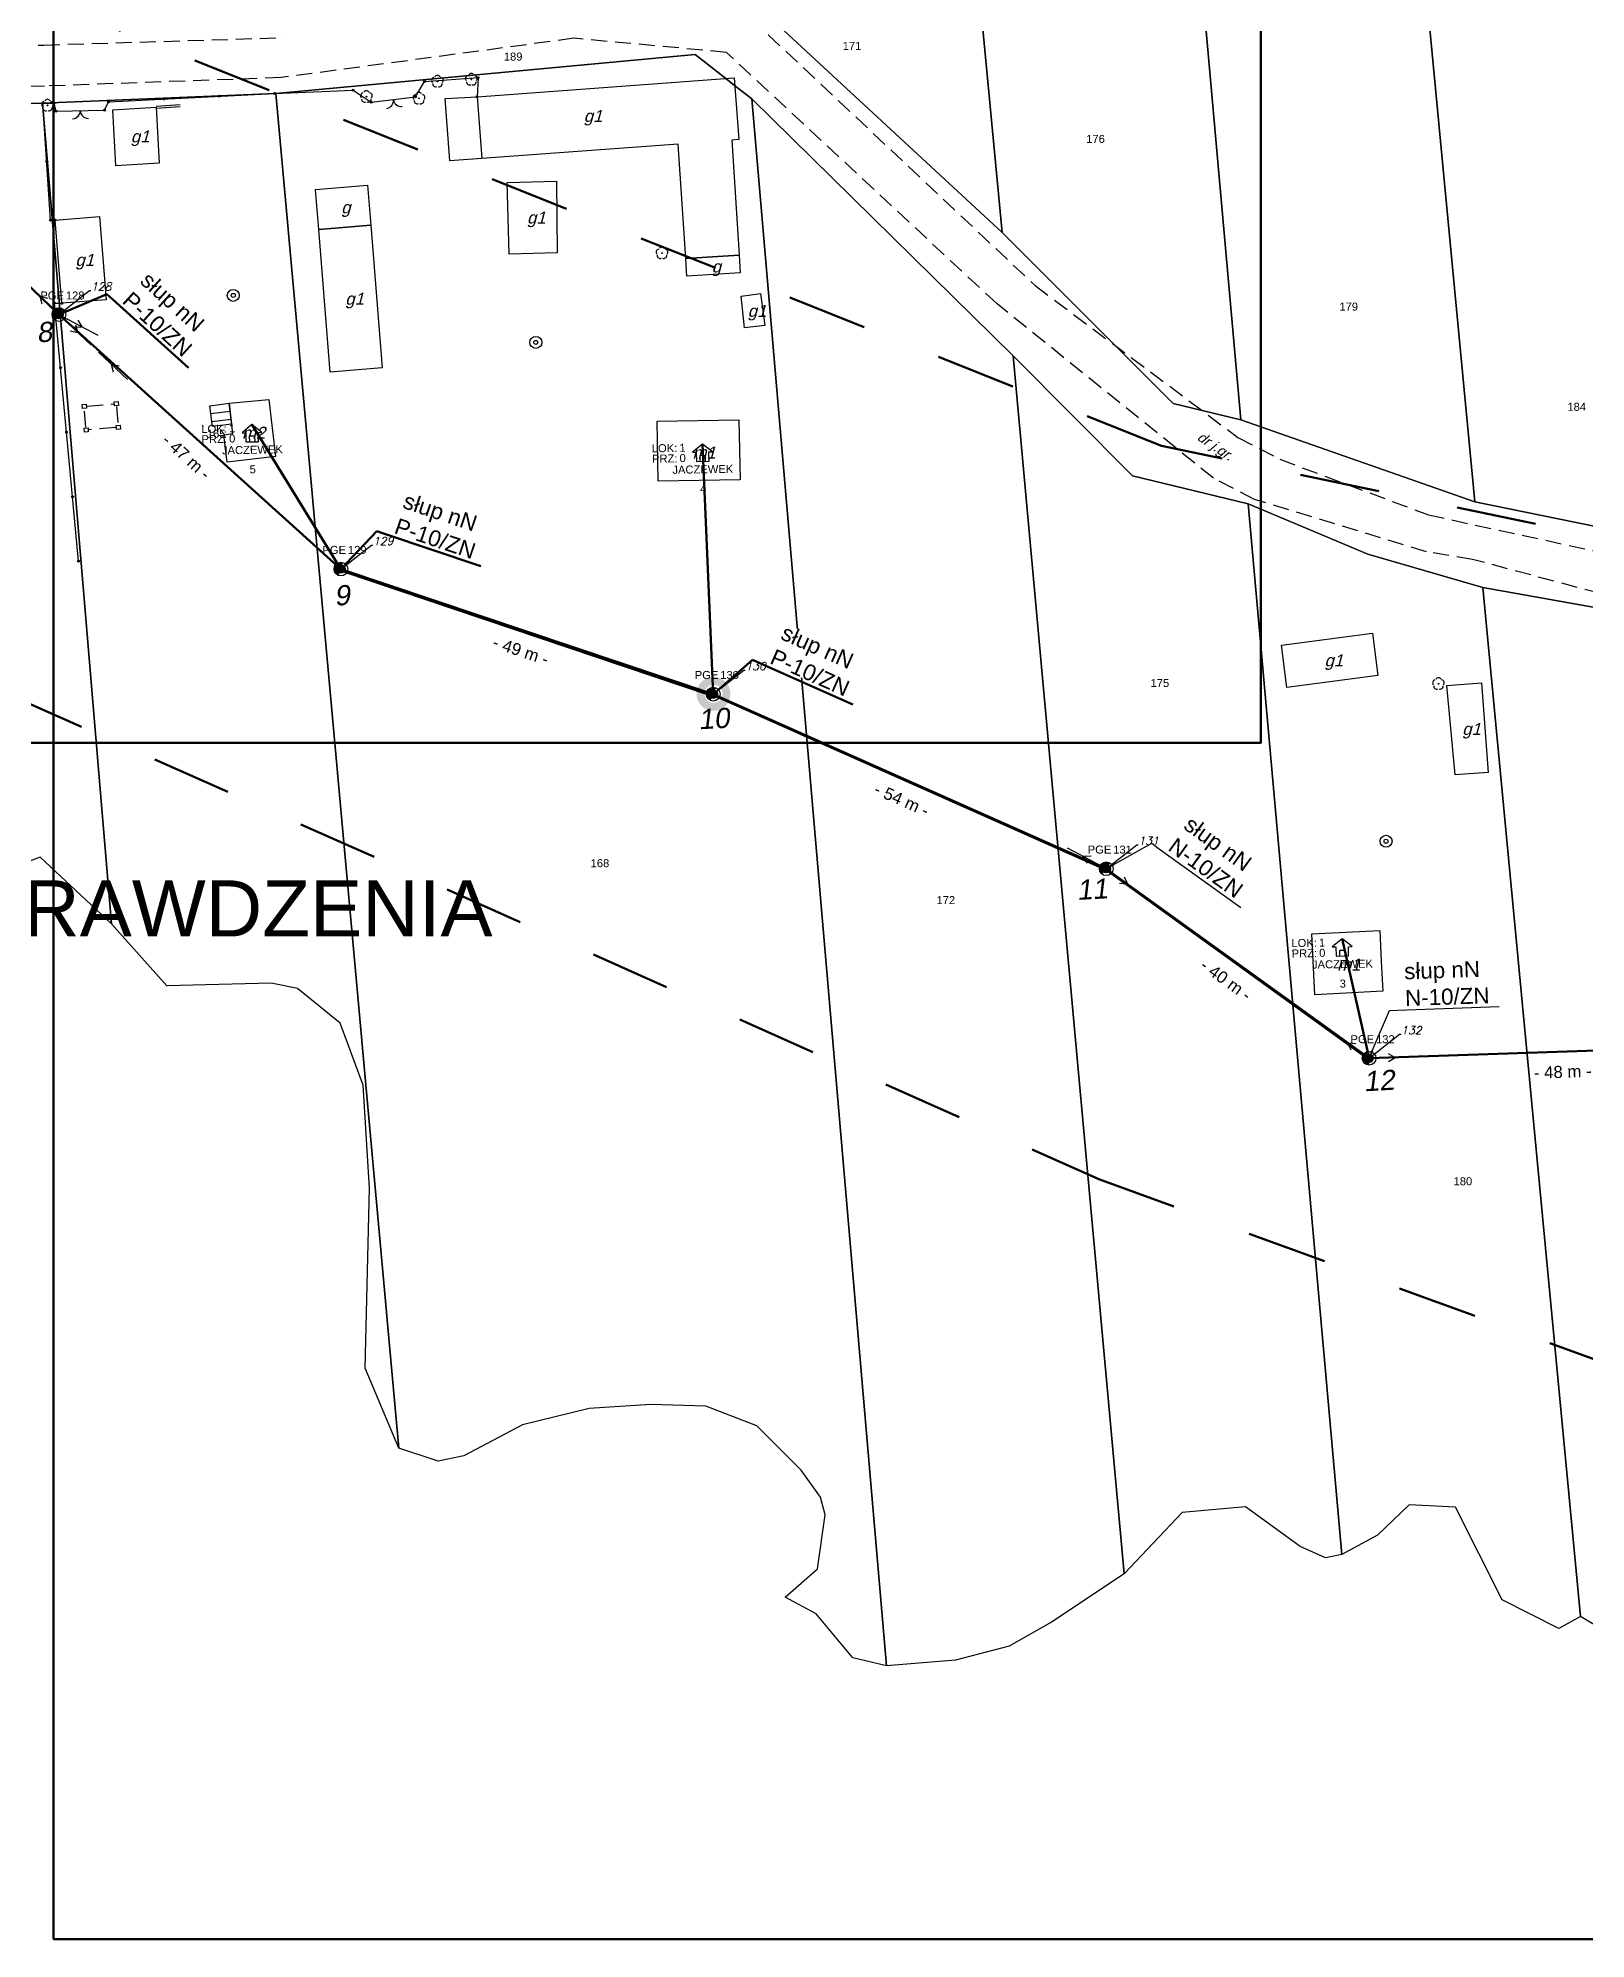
# Model space of a CAD drawing. Header units: metres. Extents: x 7542702 to 7555152, y 5804026 to 5815503.
# Drawn here: x 7550093.2 to 7550286.6, y 5805436.2 to 5805673.7 of the extents above; entities that cross this region are included whole.
import ezdxf
from ezdxf import colors
from ezdxf.entities.mleader import LeaderData, LeaderLine
from ezdxf.enums import TextEntityAlignment as Align
from ezdxf.math import Vec2, Vec3

# ---------------------------------------------------------------- set-up
doc = ezdxf.new("R2010")
doc.units = ezdxf.units.M
for name, pattern in [('4001', [0]), ('4002', [2, 1, -1]), ('4003', [3, 2, -1])]:
    doc.linetypes.add(name, pattern=pattern)
doc.layers.add('!tele', color=30, linetype='Continuous', lineweight=50, plot=False)
doc.layers.add('!UWAGI_JK', color=21, linetype='Continuous', lineweight=50, plot=False)
for name, color, linetype, lineweight in [('!trafo', 6, '4002', 50), ('_KABEL_ABONENCKI_NAPOWIETRZNY', 104, 'Continuous', 50), ('_MUFA', 202, 'Continuous', 30), ('_numery slupow etap 4 cz. 2', 7, 'Continuous', 40), ('_PA_OPCJONALNE', 1, 'Continuous', 30), ('_SIEC_NAPOWIETRZNA', 5, 'Continuous', 50), ('_SLUP_DZIERZAWIONY_ENERGETYCZNY', 1, 'Continuous', 30)]:
    doc.layers.add(name, color=color, linetype=linetype, lineweight=lineweight)
for name, color, linetype in [('_MM mufy', 3, 'Continuous'), ('_MM opisy', 7, 'Continuous'), ('_MM slupy', 5, 'Continuous'), ('Budynki', 7, 'Continuous'), ('Drogi', 135, 'Continuous'), ('Dzialki', 165, 'Continuous'), ('Elementy_budynkow', 7, 'Continuous'), ('Linie_napowietrzne', 184, 'Continuous'), ('makro-numeracja-punktow', 7, 'Continuous'), ('Ogrodzenia', 184, 'Continuous'), ('Roslinnosc', 104, 'Continuous'), ('SYSTEM', 250, 'Continuous'), ('Teksty', 1, 'Continuous'), ('Wody', 184, 'Continuous')]:
    doc.layers.add(name, color=color, linetype=linetype)
doc.layers.add('DIM', color=7, linetype='Continuous', plot=False)
doc.layers.get('_MUFA').off()
doc.styles.add('DYN_DIM', font='arial.ttf')
doc.styles.add('GeodText', font='romans.shx', dxfattribs={"oblique": 14.323945})
doc.styles.get("Standard").update_dxf_attribs({"font": 'arial.ttf'})
doc.dimstyles.new('opis linie', dxfattribs={"dimtxt": 1.5, "dimasz": 0.18, "dimexe": 0.18, "dimexo": 0.0625, "dimgap": 2.5, "dimtad": 4, "dimdec": 0, "dimzin": 0, "dimdsep": 46, "dimtxsty": 'Standard', "dimcen": 0.09, "dimse1": 1, "dimse2": 1, "dimsd1": 1, "dimsd2": 1, "dimclrt": 256, "dimadec": 0, "dimazin": 0, "dimtfac": 1, "dimtdec": 0, "dimtofl": 0, "dimtmove": 0, "dimatfit": 3, "dimfxl": 1, "dimtfill": 1, "dimtolj": 1, "dimtzin": 0, "dimarcsym": 0})
doc.dimstyles.get("Standard").update_dxf_attribs({"dimtxt": 0.18, "dimasz": 0.18, "dimexe": 0.18, "dimexo": 0.0625, "dimgap": 0.09, "dimtad": 0, "dimtih": 1, "dimtoh": 1, "dimdec": 4, "dimzin": 0, "dimdsep": 46, "dimtxsty": 'Standard', "dimcen": 0.09, "dimadec": 0, "dimazin": 0, "dimtfac": 1, "dimtdec": 4, "dimtofl": 0, "dimtmove": 0, "dimatfit": 3, "dimfxl": 1, "dimtolj": 1, "dimtzin": 0, "dimarcsym": 0})

# ---------------------------------------------------------------- blocks, each defined once
blk = doc.blocks.new('1422')
at = {"layer": 'Roslinnosc', "color": 104, "linetype": 'Continuous'}
blk.add_circle((0, 0), 0.1, dxfattribs=at)
for centre, start, end in [((-0.71, 0.23), 102.5, 221.75), ((0, 0.75), 30.19, 149.77), ((0.71, 0.23), 318.3, 77.49), ((-0.44, -0.61), 174.33, 293.45), ((0.44, -0.61), 246.24, 5.74)]:
    blk.add_arc(centre, 0.75, start, end, dxfattribs=at)
blk = doc.blocks.new('1651')
at = {"layer": 'Wody', "color": 184, "linetype": 'Continuous'}
for radius in [1.5, 0.5]:
    blk.add_circle((0, 0), radius, dxfattribs=at)
blk = doc.blocks.new('2283')
at = {"layer": 'Ogrodzenia', "color": 184, "linetype": 'Continuous'}
blk.add_line((0, 0), (0, 1), dxfattribs=at)
blk = doc.blocks.new('1283')
at = {"layer": 'Ogrodzenia', "color": 184, "linetype": 'Continuous'}
for centre, start, end in [((0, 2), 270, 0), ((0, -2), 0, 90)]:
    blk.add_arc(centre, 2, start, end, dxfattribs=at)
blk = doc.blocks.new('1281')
at = {"layer": 'Ogrodzenia', "color": 184, "linetype": 'Continuous'}
for radius in [0.24, 0.16, 0.08]:
    blk.add_circle((0, 0), radius, dxfattribs=at)
blk = doc.blocks.new('1361')
at = {"layer": 'Linie_napowietrzne', "color": 184, "linetype": 'Continuous'}
blk.add_circle((0, 0), 0.5, dxfattribs=at)
blk = doc.blocks.new('1343')
at = {"layer": 'Budynki', "color": 7, "linetype": 'Continuous'}
for p, q in [((-0.5, 0.5), (0.5, 0.5)), ((-0.5, -0.5), (-0.5, 0.5)), ((0.5, 0.5), (0.5, -0.5)), ((0.5, -0.5), (-0.5, -0.5))]:
    blk.add_line(p, q, dxfattribs=at)
blk = doc.blocks.new('ADRES')
for points in [[(0.79, -2.15), (0.79, -2.15), (0.79, -0.99), (1.24, -0.99), (0, 0), (-1.24, -0.99), (-0.79, -0.99), (-0.79, -2.15), (0.79, -2.15), (0.79, -2.15)], [(-0.31, -2.15), (-0.31, -1.4), (0.31, -1.4), (0.31, -2.15)]]:
    blk.add_lwpolyline(points)
at = {"color": 212, "insert": (-3.15, -0.43), "char_height": 1, "width": 1e-16, "attachment_point": 6}
blk.add_mtext('LOK:  ', dxfattribs=at)
at = {"color": 4, "insert": (-3.15, -1.72), "char_height": 1, "width": 1e-16, "attachment_point": 6}
blk.add_mtext('PRZ: ', dxfattribs=at)
at = {"color": 7}
for tag, flags, p in [('ID_OBSZARU', 13, (29.07, 23.06)), ('WOJEWODZTWO', 13, (23.29, 19.95)), ('POWIAT', 13, (29.07, 18.51)), ('GMINA', 13, (29.07, 16.8)), ('TERC', 13, (29.07, 15.22)), ('SIMC', 13, (29.07, 13.42)), ('ULIC', 13, (29.07, 11.76)), ('SZEROKOSC_GEOGRAFICZNA', 13, (18.71, 10.18)), ('DLUGOSC_GEOGRAFICZNA', 13, (29.07, 8.25)), ('KATEGORIA_STAWKI_JEDNOSTKOWEJ_100', 13, (29.07, 4.77)), ('KWOTA_STAWKI_JEDNOSTKOWEJ_100', 13, (29.07, 2.89)), ('DOFINANSOWANIE_95', 13, (29.07, 0.87)), ('MIEJSCOWOSC', 12, (0, -3.65)), ('ULICA', 12, (0, -4.88)), ('NR_PORZADKOWY', 12, (0, -6.09))]:
    blk.add_attdef(tag, text='', height=1, dxfattribs=dict(at, flags=flags)).set_placement(p, align=Align.CENTER)
at = {"color": 1}
for tag, flags, p in [('ID_PA', 5, (29.07, 21.57)), ('RODZAJ_OBIEKTU', 5, (29.07, 6.63)), ('ZAPAS', 13, (29.07, -2.62))]:
    blk.add_attdef(tag, text='', height=1, dxfattribs=dict(at, flags=flags)).set_placement(p, align=Align.CENTER)
at = {"color": 212, "flags": 12}
blk.add_attdef('LICZBA_LOKALI', text='', height=1, dxfattribs=at).set_placement((-2.88, -0.43), align=Align.MIDDLE_LEFT)
at = {"color": 150, "flags": 12}
for tag, p in [('MUFA', (1.78, -0.93)), ('NUMER_WLOKNA', (1.86, -2.2))]:
    blk.add_attdef(tag, p, '', height=1, dxfattribs=at)
at = {"color": 7, "style": 'DYN_DIM', "flags": 13}
blk.add_attdef('ODC_FUNKCJONALNY', text='', height=1, dxfattribs=at).set_placement((29.07, -1.01), align=Align.CENTER)
at = {"color": 4, "flags": 12}
blk.add_attdef('LICZBA_SED_W_DANYM_PA', text='', height=1, dxfattribs=at).set_placement((-2.88, -1.72), align=Align.MIDDLE_LEFT)
blk = doc.blocks.new('1047')
at = {"layer": 'SYSTEM', "color": 250, "linetype": 'Continuous'}
blk.add_line((0, 1), (0, 11), dxfattribs=at)
blk = doc.blocks.new('1046')
at = {"layer": 'SYSTEM', "color": 250, "linetype": 'Continuous'}
for p, q in [((0, 1), (0, 11)), ((-1, 4.8), (0, 6.5)), ((1, 4.8), (0, 6.5))]:
    blk.add_line(p, q, dxfattribs=at)
blk = doc.blocks.new('SLUP_DZIERZAWIONY')
h = blk.add_hatch(color=256)
h.dxf.hatch_style = 1
h.paths.add_polyline_path([(0.53, 0, 1), (-0.53, 0, 1)])
at = {"lineweight": 30}
blk.add_circle((0, 0), 0.527, dxfattribs=at)
at = {"color": 7, "flags": 12}
blk.add_attdef('WLASCICIEL', text='', height=1, dxfattribs=at).set_placement((0.63, 1.89), align=Align.RIGHT)
at = {"color": 7, "style": 'DYN_DIM', "flags": 13}
blk.add_attdef('ODC_FUNKCJONALNY', text='', height=1, dxfattribs=at).set_placement((0.36, 3.33), align=Align.CENTER)
at = {"color": 7, "flags": 12}
blk.add_attdef('SLUP_NUMER', (0.87, 1.89), '', height=1, dxfattribs=at)
blk.add_attdef('TYP', text='', height=1, dxfattribs=at).set_placement((0, -2.82), align=Align.CENTER)
blk = doc.blocks.new('MUFA_II')
at = {"layer": '_MM mufy'}
h = blk.add_hatch(color=256, dxfattribs=at)
h.dxf.hatch_style = 1
h.paths.add_polyline_path([(2.15, 0.12, 1), (-2.1, -0.05, 1)])
h.paths.add_polyline_path([(-1.1, -0.01, -1), (1.15, 0.08, -1)], flags=16)
h.paths.add_polyline_path([(-0.83, 0, -1), (0.88, 0.07, -1)], flags=0)
blk = doc.blocks.new('ZN')
at = {"layer": '_MM slupy', "transparency": 33554687}
h = blk.add_hatch(color=256, dxfattribs=at)
h.dxf.hatch_style = 1
h.paths.add_polyline_path([(0, -0.86), (0, 0.86, 1)])
at = {"layer": '_MM slupy'}
blk.add_circle((0, 0), 0.857, dxfattribs=at)
blk = doc.blocks.new('*D176')
at = {"layer": 'Defpoints', "color": 0}
for p in [(7550259.47, 5805546.96), (7550307.73, 5805547.85), (7550259.5, 5805546.21)]:
    blk.add_point(p, dxfattribs=at)
at = {"layer": 'DIM', "insert": (7550283.7, 5805544.52), "char_height": 1.5, "attachment_point": 5, "rotation": 1.9475, "bg_fill": 3, "box_fill_scale": 1.1, "bg_fill_color": 9, "bg_fill_true_color": 13158600, "bg_fill_transparency": 0}
blk.add_mtext('\\A1;- 48 m -', dxfattribs=at)
blk = doc.blocks.new('*D177')
at = {"layer": 'Defpoints', "color": 0}
for p in [(7550227.1, 5805570.51), (7550226.66, 5805569.9), (7550259.5, 5805546.21)]:
    blk.add_point(p, dxfattribs=at)
at = {"layer": 'DIM', "insert": (7550241.61, 5805556.01), "char_height": 1.5, "attachment_point": 5, "rotation": 324.1942, "bg_fill": 3, "box_fill_scale": 1.1, "bg_fill_color": 9, "bg_fill_true_color": 13158600, "bg_fill_transparency": 0}
blk.add_mtext('\\A1;- 40 m -', dxfattribs=at)
blk = doc.blocks.new('*D178')
at = {"layer": 'Defpoints', "color": 0}
for p in [(7550177.55, 5805591.71), (7550177.86, 5805592.4), (7550226.66, 5805569.9)]:
    blk.add_point(p, dxfattribs=at)
at = {"layer": 'DIM', "insert": (7550201.09, 5805578.51), "char_height": 1.5, "attachment_point": 5, "rotation": 336.0487, "bg_fill": 3, "box_fill_scale": 1.1, "bg_fill_color": 9, "bg_fill_true_color": 13158600, "bg_fill_transparency": 0}
blk.add_mtext('\\A1;- 54 m -', dxfattribs=at)
blk = doc.blocks.new('*D179')
at = {"layer": 'Defpoints', "color": 0}
for p in [(7550131.26, 5805608.05), (7550131.02, 5805607.34), (7550177.55, 5805591.71)]:
    blk.add_point(p, dxfattribs=at)
at = {"layer": 'DIM', "insert": (7550153.49, 5805597.14), "char_height": 1.5, "attachment_point": 5, "rotation": 341.4346, "bg_fill": 3, "box_fill_scale": 1.1, "bg_fill_color": 9, "bg_fill_true_color": 13158600, "bg_fill_transparency": 0}
blk.add_mtext('\\A1;- 49 m -', dxfattribs=at)
blk = doc.blocks.new('*D180')
at = {"layer": 'Defpoints', "color": 0}
for p in [(7550095.77, 5805639.13), (7550096.27, 5805639.69), (7550131.02, 5805607.34)]:
    blk.add_point(p, dxfattribs=at)
at = {"layer": 'DIM', "insert": (7550111.72, 5805621.38), "char_height": 1.5, "attachment_point": 5, "rotation": 317.9569, "bg_fill": 3, "box_fill_scale": 1.1, "bg_fill_color": 9, "bg_fill_true_color": 13158600, "bg_fill_transparency": 0}
blk.add_mtext('\\A1;- 47 m -', dxfattribs=at)
blk = doc.blocks.new('*D181')
at = {"layer": 'Defpoints', "color": 0}
for p in [(7550072.26, 5805661.67), (7550072.78, 5805662.21), (7550095.77, 5805639.13)]:
    blk.add_point(p, dxfattribs=at)
at = {"layer": 'DIM', "insert": (7550082.27, 5805648.58), "char_height": 1.5, "attachment_point": 5, "rotation": 316.2043, "bg_fill": 3, "box_fill_scale": 1.1, "bg_fill_color": 9, "bg_fill_true_color": 13158600, "bg_fill_transparency": 0}
blk.add_mtext('\\A1;- 33 m -', dxfattribs=at)
blk = doc.blocks.new('q')
at = {"layer": '_MM slupy'}
blk.add_blockref('ZN', (0, 0), dxfattribs=at)
at = {"layer": '_MM opisy'}
ml = blk.add_multileader_mtext('Standard', dxfattribs=at)
ml.set_content('\\pxql;słup nN\\PP-10/ZN', color=256)
ml.set_leader_properties()
ml.build(insert=Vec2(0, 0))
ml.multileader.update_dxf_attribs({"has_text_frame": 1, "text_left_attachment_type": 5, "text_right_attachment_type": 5, "dogleg_length": 1, "arrow_head_size": 1})
ctx = ml.context
ctx.base_point, ctx.char_height, ctx.arrow_head_size, ctx.landing_gap_size, ctx.plane_origin = Vec3(3.75, 5.9), 2, 1, 1, Vec3(1.72, -1.42)
ctx.left_attachment, ctx.right_attachment = 5, 5
notes = []
notes.append((ctx, [(0, (1, 1, 0), (2.75, 5.9), (1, 0), 1, [(0, [(0, 0), (2.75, 5.9)], 0, [])])]))
ctx.mtext.insert, ctx.mtext.flow_direction = Vec3(4.75, 11.7), 5
ctx.mtext.has_bg_fill, ctx.mtext.bg_color, ctx.mtext.bg_scale_factor, ctx.mtext.bg_transparency, ctx.mtext.use_window_bg_color = 1, -1023410175, 1, 0, 1
for ctx, leaders in notes:
    for number, flags, end, landing, length, lines in leaders:
        leader = LeaderData()
        leader.index, (leader.has_last_leader_line, leader.has_dogleg_vector, leader.attachment_direction) = number, flags
        leader.last_leader_point, leader.dogleg_vector, leader.dogleg_length = Vec3(end), Vec3(landing), length
        for number, points, colour, breaks in lines:
            line = LeaderLine()
            line.index, line.vertices, line.color, line.breaks = number, Vec3.list(points), colors.encode_raw_color(colour), breaks
            leader.lines.append(line)
        ctx.leaders.append(leader)

msp = doc.modelspace()

# ---------------------------------------------------------------- linework, layer by layer
at = {"layer": '!tele', "elevation": 142.33}
msp.add_lwpolyline([(7549932.8, 5805802.18), (7549973.35, 5805778.88), (7549988.74, 5805734.51), (7550001.52, 5805696.65), (7550011.5, 5805662.56), (7550042.39, 5805662.09), (7550072.26, 5805661.67), (7550095.77, 5805639.13), (7550131.02, 5805607.34), (7550177.55, 5805591.71), (7550226.66, 5805569.9), (7550259.5, 5805546.21), (7550307.73, 5805547.85), (7550356.12, 5805549.1)], dxfattribs=at)
at = {"layer": '!trafo', "ltscale": 10}
msp.add_lwpolyline([(7549210.97, 5805971.74), (7549186.51, 5805890.92), (7549758.63, 5805772.48), (7549780.18, 5805723.46), (7549839.54, 5805708.8), (7550034.64, 5805616.04), (7550225.72, 5805531.11), (7550299.47, 5805504.29), (7550434.68, 5805495.35), (7550436.91, 5805580.28), (7550233.54, 5805622.74), (7550079.34, 5805684.2), (7550017.88, 5805761.3), (7549901, 5805869.43)], close=True, dxfattribs=at)
at = {"layer": '_KABEL_ABONENCKI_NAPOWIETRZNY'}
for points in [[(7550119.89, 5805625.38), (7550131.02, 5805607.34), (7550131.26, 5805607.07), (7550177.21, 5805591.58), (7550177.55, 5805591.71)], [(7550176.19, 5805622.95), (7550177.55, 5805591.71)], [(7550256.12, 5805561.13), (7550259.5, 5805546.21), (7550259.12, 5805546.32), (7550226.65, 5805569.75), (7550177.85, 5805591.47), (7550177.55, 5805591.71)]]:
    msp.add_lwpolyline(points, dxfattribs=at)
at = {"layer": '_SIEC_NAPOWIETRZNA'}
for points in [[(7550072.26, 5805661.67), (7550095.77, 5805639.13), (7550131.02, 5805607.34), (7550177.55, 5805591.71), (7550226.66, 5805569.9)], [(7550356.12, 5805549.1), (7550307.73, 5805547.85), (7550259.5, 5805546.21), (7550226.66, 5805569.9)]]:
    msp.add_lwpolyline(points, dxfattribs=at)
at = {"layer": 'Budynki', "color": 7, "linetype": '4003'}
for p, q in [((7550099.15, 5805625.07), (7550098.97, 5805627.33)), ((7550099.29, 5805627.71), (7550102.59, 5805627.97)), ((7550102.97, 5805627.65), (7550103.15, 5805625.39)), ((7550102.83, 5805625.01), (7550099.53, 5805624.75))]:
    msp.add_line(p, q, dxfattribs=at)
at = {"layer": 'Budynki', "color": 7, "linetype": '4001'}
for points in [[(7550144.06, 5805666.12, 0), (7550148.05, 5805666.36, 0), (7550180.14, 5805668.7, 0), (7550180.76, 5805661, 0), (7550179.86, 5805660.94, 0), (7550180.77, 5805646.55, 0), (7550174.12, 5805646.13, 0), (7550173.17, 5805660.44, 0), (7550148.61, 5805658.63, 0), (7550144.63, 5805658.34, 0), (7550144.06, 5805666.12, 0)], [(7550102.5, 5805664.72, 0), (7550107.94, 5805665.06, 0), (7550108.31, 5805658.07, 0), (7550102.87, 5805657.73, 0), (7550102.5, 5805664.72, 0)], [(7550151.8, 5805655.65, 0), (7550157.95, 5805655.81, 0), (7550158.05, 5805646.86, 0), (7550152.04, 5805646.7, 0), (7550151.8, 5805655.65, 0)], [(7550127.84, 5805654.75, 0), (7550134.34, 5805655.3, 0), (7550134.74, 5805650.32, 0), (7550128.26, 5805649.77, 0), (7550127.84, 5805654.75, 0)], [(7550095.29, 5805650.95, 0), (7550100.84, 5805651.39, 0), (7550101.68, 5805640.99, 0), (7550096.13, 5805640.54, 0), (7550095.29, 5805650.95, 0)], [(7550128.26, 5805649.77, 0), (7550134.74, 5805650.32, 0), (7550136.15, 5805632.49, 0), (7550129.66, 5805631.92, 0), (7550128.26, 5805649.77, 0)], [(7550174.12, 5805646.13, 0), (7550180.77, 5805646.55, 0), (7550180.91, 5805644.37, 0), (7550174.26, 5805643.95, 0), (7550174.12, 5805646.13, 0)], [(7550181.04, 5805641.45, 0), (7550183.45, 5805641.77, 0), (7550183.97, 5805637.79, 0), (7550181.45, 5805637.46, 0), (7550181.04, 5805641.45, 0)], [(7550116.37, 5805624.13, 0), (7550117.5, 5805624.27, 0), (7550117.03, 5805628.05, 0), (7550122, 5805628.54, 0), (7550122.84, 5805621.4, 0), (7550116.78, 5805620.68, 0), (7550116.37, 5805624.13, 0)], [(7550170.52, 5805625.8, 0), (7550180.76, 5805625.99, 0), (7550180.9, 5805618.49, 0), (7550170.66, 5805618.3, 0), (7550170.52, 5805625.8, 0)], [(7550248.55, 5805597.85, 0), (7550259.93, 5805599.31, 0), (7550260.61, 5805594.02, 0), (7550249.23, 5805592.56, 0), (7550248.55, 5805597.85, 0)], [(7550269.21, 5805592.8, 0), (7550273.55, 5805593.12, 0), (7550274.37, 5805581.92, 0), (7550270.27, 5805581.62, 0), (7550269.21, 5805592.8, 0)], [(7550252.34, 5805561.75, 0), (7550260.84, 5805562.17, 0), (7550261.02, 5805558.35, 0), (7550261.2, 5805554.58, 0), (7550252.72, 5805554.16, 0), (7550252.34, 5805561.75, 0)]]:
    msp.add_polyline3d(points, dxfattribs=at)
at = {"layer": 'Drogi', "color": 8, "linetype": '4003'}
for p, q in [((7550182.24, 5805676.15), (7550217.77, 5805642.75)), ((7550066.19, 5805672.84), (7550093.88, 5805672.81)), ((7550093.88, 5805672.81), (7550123.89, 5805673.74)), ((7550160.14, 5805673.65), (7550123.54, 5805668.74)), ((7550179.21, 5805671.9), (7550160.14, 5805673.65)), ((7550213.01, 5805640.46), (7550179.21, 5805671.9)), ((7550093.98, 5805667.68), (7550065.5, 5805666.97)), ((7550123.54, 5805668.74), (7550093.98, 5805667.68)), ((7550217.77, 5805642.75), (7550243.11, 5805623.79)), ((7550240.05, 5805618.7), (7550213.01, 5805640.46)), ((7550243.11, 5805623.79), (7550248.34, 5805621.05)), ((7550248.34, 5805621.05), (7550266.91, 5805614.11)), ((7550245.2, 5805616.02), (7550240.05, 5805618.7)), ((7550266.69, 5805609.51), (7550245.2, 5805616.02)), ((7550266.91, 5805614.11), (7550303.77, 5805606.12)), ((7550272.43, 5805608.55), (7550266.69, 5805609.51)), ((7550302.89, 5805600.39), (7550272.43, 5805608.55))]:
    msp.add_line(p, q, dxfattribs=at)
at = {"layer": 'Dzialki'}
for p, q in [((7550272.71, 5805615.73), (7550261.62, 5805732.55)), ((7550261.62, 5805732.55), (7550272.71, 5805615.73)), ((7550235.53, 5805714.9), (7550243.46, 5805625.99)), ((7550243.46, 5805625.99), (7550235.53, 5805714.9)), ((7550208.91, 5805699.07), (7550213.63, 5805649.37)), ((7550213.63, 5805649.37), (7550208.91, 5805699.07)), ((7550179.51, 5805681.01), (7550213.63, 5805649.37)), ((7550213.63, 5805649.37), (7550179.51, 5805681.01)), ((7550175.28, 5805671.62), (7550122.88, 5805666.76)), ((7550122.88, 5805666.76), (7550175.28, 5805671.62)), ((7550179.11, 5805668.63), (7550175.28, 5805671.62)), ((7550175.28, 5805671.62), (7550179.11, 5805668.63)), ((7550180.21, 5805667.77), (7550179.11, 5805668.63)), ((7550179.11, 5805668.63), (7550180.21, 5805667.77)), ((7550182.35, 5805666.09), (7550180.21, 5805667.77)), ((7550180.21, 5805667.77), (7550182.35, 5805666.09)), ((7550093.74, 5805665.55), (7550065.65, 5805664.78)), ((7550065.65, 5805664.78), (7550093.74, 5805665.55)), ((7550122.88, 5805666.76), (7550093.74, 5805665.55)), ((7550093.74, 5805665.55), (7550122.88, 5805666.76)), ((7550093.74, 5805665.55), (7550102.34, 5805563.01)), ((7550102.34, 5805563.01), (7550093.74, 5805665.55)), ((7550138.24, 5805497.48), (7550122.88, 5805666.76)), ((7550122.88, 5805666.76), (7550138.24, 5805497.48)), ((7550215.03, 5805633.97), (7550182.35, 5805666.09)), ((7550182.35, 5805666.09), (7550215.03, 5805633.97)), ((7550199.21, 5805470.32), (7550182.35, 5805666.09)), ((7550182.35, 5805666.09), (7550199.21, 5805470.32)), ((7550213.63, 5805649.37), (7550235.02, 5805628.04)), ((7550235.02, 5805628.04), (7550213.63, 5805649.37)), ((7550229.92, 5805618.99), (7550215.03, 5805633.97)), ((7550215.03, 5805633.97), (7550229.92, 5805618.99)), ((7550228.89, 5805481.79), (7550215.03, 5805633.97)), ((7550215.03, 5805633.97), (7550228.89, 5805481.79)), ((7550235.02, 5805628.04), (7550243.46, 5805625.99)), ((7550243.46, 5805625.99), (7550235.02, 5805628.04)), ((7550243.46, 5805625.99), (7550272.71, 5805615.73)), ((7550272.71, 5805615.73), (7550243.46, 5805625.99)), ((7550244.4, 5805615.47), (7550229.92, 5805618.99)), ((7550229.92, 5805618.99), (7550244.4, 5805615.47)), ((7550259.34, 5805609.22), (7550244.4, 5805615.47)), ((7550244.4, 5805615.47), (7550256.08, 5805484.21)), ((7550244.4, 5805615.47), (7550259.34, 5805609.22)), ((7550256.08, 5805484.21), (7550244.4, 5805615.47)), ((7550301.82, 5805609.78), (7550272.71, 5805615.73)), ((7550272.71, 5805615.73), (7550301.82, 5805609.78)), ((7550273.73, 5805605.02), (7550259.34, 5805609.22)), ((7550259.34, 5805609.22), (7550273.73, 5805605.02)), ((7550302.82, 5805599.83), (7550273.73, 5805605.02)), ((7550273.73, 5805605.02), (7550285.92, 5805476.48)), ((7550273.73, 5805605.02), (7550302.82, 5805599.83)), ((7550285.92, 5805476.48), (7550273.73, 5805605.02)), ((7550093.44, 5805571.35), (7550083.11, 5805567.46)), ((7550102.34, 5805563.01), (7550093.44, 5805571.35)), ((7550109.27, 5805555.27), (7550102.34, 5805563.01)), ((7550122.29, 5805555.58), (7550109.27, 5805555.27)), ((7550125.58, 5805554.93), (7550122.29, 5805555.58)), ((7550130.93, 5805550.58), (7550125.58, 5805554.93)), ((7550133.8, 5805542.84), (7550130.93, 5805550.58)), ((7550134.58, 5805529.97), (7550133.8, 5805542.84)), ((7550134.05, 5805507.48), (7550134.58, 5805529.97)), ((7550138.24, 5805497.48), (7550134.05, 5805507.48)), ((7550162.02, 5805502.45), (7550153.71, 5805500.43)), ((7550169.76, 5805502.97), (7550162.02, 5805502.45)), ((7550176.61, 5805502.73), (7550169.76, 5805502.97)), ((7550182.98, 5805500.31), (7550176.61, 5805502.73)), ((7550153.71, 5805500.43), (7550146.38, 5805496.56)), ((7550188.55, 5805494.74), (7550182.98, 5805500.31)), ((7550143.15, 5805495.88), (7550138.24, 5805497.48)), ((7550146.38, 5805496.56), (7550143.15, 5805495.88)), ((7550190.96, 5805491.36), (7550188.55, 5805494.74)), ((7550191.53, 5805489.18), (7550190.96, 5805491.36)), ((7550236.13, 5805489.44), (7550228.89, 5805481.79)), ((7550244.04, 5805490.18), (7550236.13, 5805489.44)), ((7550250.9, 5805485.22), (7550244.04, 5805490.18)), ((7550264.5, 5805490.43), (7550260.55, 5805486.63)), ((7550270.3, 5805490.11), (7550264.5, 5805490.43)), ((7550276.15, 5805478.56), (7550270.3, 5805490.11)), ((7550190.56, 5805482.43), (7550191.53, 5805489.18)), ((7550254.06, 5805483.79), (7550250.9, 5805485.22)), ((7550260.55, 5805486.63), (7550256.08, 5805484.21)), ((7550186.53, 5805478.88), (7550190.56, 5805482.43)), ((7550256.08, 5805484.21), (7550254.06, 5805483.79)), ((7550228.89, 5805481.79), (7550219.83, 5805475.76)), ((7550190.4, 5805476.78), (7550186.53, 5805478.88)), ((7550283.22, 5805474.96), (7550276.15, 5805478.56)), ((7550195, 5805471.29), (7550190.4, 5805476.78)), ((7550219.83, 5805475.76), (7550214.51, 5805472.77)), ((7550285.92, 5805476.48), (7550283.22, 5805474.96)), ((7550300.83, 5805467.51), (7550285.92, 5805476.48)), ((7550214.51, 5805472.77), (7550207.82, 5805471.01)), ((7550199.21, 5805470.32), (7550195, 5805471.29)), ((7550207.82, 5805471.01), (7550199.21, 5805470.32))]:
    msp.add_line(p, q, dxfattribs=at)
at = {"layer": 'Elementy_budynkow', "color": 7, "linetype": '4001'}
for p, q in [((7550107.93, 5805665.18), (7550110.92, 5805665.38)), ((7550107.95, 5805664.93), (7550110.94, 5805665.13)), ((7550114.77, 5805626.76), (7550117.16, 5805627.05)), ((7550114.89, 5805625.77), (7550117.28, 5805626.06))]:
    msp.add_line(p, q, dxfattribs=at)
for points in [[(7550148.05, 5805666.36, 0), (7550148.61, 5805658.63, 0), (7550144.63, 5805658.34, 0), (7550144.06, 5805666.12, 0), (7550148.05, 5805666.36, 0)], [(7550117.03, 5805628.05, 0), (7550117.36, 5805625.46, 0), (7550114.97, 5805625.16, 0), (7550114.64, 5805627.75, 0), (7550117.03, 5805628.05, 0)]]:
    msp.add_polyline3d(points, dxfattribs=at)
at = {"layer": 'Ogrodzenia', "color": 184, "linetype": '4001'}
for p, q in [((7550140.34, 5805666.34), (7550141.45, 5805668.25)), ((7550141.45, 5805668.25), (7550148.16, 5805668.74)), ((7550148.16, 5805668.74), (7550148.05, 5805666.36)), ((7550094.74, 5805650.92), (7550093.77, 5805665.56)), ((7550093.77, 5805665.56), (7550095.15, 5805665.49)), ((7550095.15, 5805665.49), (7550095.39, 5805664.55)), ((7550101.48, 5805664.68), (7550101.96, 5805665.72)), ((7550101.96, 5805665.72), (7550122.7, 5805666.77)), ((7550122.7, 5805666.77), (7550132.53, 5805667.17)), ((7550132.53, 5805667.17), (7550134.8, 5805665.68)), ((7550134.8, 5805665.68), (7550140.34, 5805666.34)), ((7550095.39, 5805664.55), (7550101.48, 5805664.68)), ((7550095.29, 5805650.95), (7550094.74, 5805650.92)), ((7550098.23, 5805608.31), (7550095.24, 5805640.56)), ((7550095.24, 5805640.56), (7550096.13, 5805640.54))]:
    msp.add_line(p, q, dxfattribs=at)

# ---------------------------------------------------------------- block references
at = {"layer": '_MM slupy'}
for p, rotation in [((7550226.66, 5805569.9), 324.1942102477032), ((7550259.5, 5805546.21), 1.94751995975992)]:
    msp.add_blockref('ZN', p, dxfattribs=dict(at, rotation=rotation))
at = {"layer": '_MUFA'}
msp.add_blockref('MUFA_II', (7550177.55, 5805591.71), dxfattribs=at)
at = {"layer": '_PA_OPCJONALNE'}
ref = msp.add_blockref('ADRES', (7550119.89, 5805625.38), dxfattribs=dict(at, rotation=1))
ref.add_attrib('MIEJSCOWOSC', 'JACZEWEK', dxfattribs={"layer": '0', "color": 7, "height": 1, "rotation": 1, "flags": 12}).set_placement((7550119.96, 5805621.74), align=Align.CENTER)
ref.add_attrib('NR_PORZADKOWY', '5', dxfattribs={"layer": '0', "color": 7, "height": 1, "rotation": 1, "flags": 12}).set_placement((7550120, 5805619.3), align=Align.CENTER)
ref.add_attrib('LICZBA_LOKALI', '1', (7550117.03, 5805624.43), dxfattribs={"layer": '0', "color": 212, "height": 1, "rotation": 1, "flags": 12})
ref.add_attrib('LICZBA_SED_W_DANYM_PA', '0', (7550117.05, 5805623.14), dxfattribs={"layer": '0', "color": 4, "height": 1, "rotation": 1, "flags": 12})
ref = msp.add_blockref('ADRES', (7550176.19, 5805622.95), dxfattribs=dict(at, rotation=1))
ref.add_attrib('MIEJSCOWOSC', 'JACZEWEK', dxfattribs={"layer": '0', "color": 7, "height": 1, "rotation": 1, "flags": 12}).set_placement((7550176.25, 5805619.3), align=Align.CENTER)
ref.add_attrib('NR_PORZADKOWY', '4', dxfattribs={"layer": '0', "color": 7, "height": 1, "rotation": 1, "flags": 12}).set_placement((7550176.29, 5805616.86), align=Align.CENTER)
ref.add_attrib('LICZBA_LOKALI', '1', (7550173.32, 5805621.99), dxfattribs={"layer": '0', "color": 212, "height": 1, "rotation": 1, "flags": 12})
ref.add_attrib('LICZBA_SED_W_DANYM_PA', '0', (7550173.34, 5805620.7), dxfattribs={"layer": '0', "color": 4, "height": 1, "rotation": 1, "flags": 12})
ref = msp.add_blockref('ADRES', (7550256.12, 5805561.13), dxfattribs=dict(at, rotation=1))
ref.add_attrib('MIEJSCOWOSC', 'JACZEWEK', dxfattribs={"layer": '0', "color": 7, "height": 1, "rotation": 1, "flags": 12}).set_placement((7550256.18, 5805557.48), align=Align.CENTER)
ref.add_attrib('NR_PORZADKOWY', '3', dxfattribs={"layer": '0', "color": 7, "height": 1, "rotation": 1, "flags": 12}).set_placement((7550256.23, 5805555.04), align=Align.CENTER)
ref.add_attrib('LICZBA_LOKALI', '1', (7550253.25, 5805560.17), dxfattribs={"layer": '0', "color": 212, "height": 1, "rotation": 1, "flags": 12})
ref.add_attrib('LICZBA_SED_W_DANYM_PA', '0', (7550253.27, 5805558.88), dxfattribs={"layer": '0', "color": 4, "height": 1, "rotation": 1, "flags": 12})
at = {"layer": '_SLUP_DZIERZAWIONY_ENERGETYCZNY'}
for p, values in [((7550095.77, 5805639.13), {'WLASCICIEL': 'PGE', 'SLUP_NUMER': '128'}), ((7550131.02, 5805607.34), {'WLASCICIEL': 'PGE', 'SLUP_NUMER': '129'}), ((7550177.55, 5805591.71), {'WLASCICIEL': 'PGE', 'SLUP_NUMER': '130'}), ((7550226.66, 5805569.9), {'WLASCICIEL': 'PGE', 'SLUP_NUMER': '131'}), ((7550259.5, 5805546.21), {'WLASCICIEL': 'PGE', 'SLUP_NUMER': '132'})]:
    msp.add_blockref('SLUP_DZIERZAWIONY', p, dxfattribs=at).add_auto_attribs(values)
at = {"layer": 'Budynki', "color": 7}
for p, xscale, yscale, zscale, rotation in [((7550098.95, 5805627.68), 0.5, 0.5, 0.5, 274.547719), ((7550102.94, 5805628), 0.4999999999999998, 0.4999999999999998, 0.4999999999999998, 184.5554689999998), ((7550099.18, 5805624.72), 0.5, 0.5, 0.5, 4.555469000000009), ((7550103.18, 5805625.04), 0.5, 0.5, 0.5, 94.54771899999997)]:
    msp.add_blockref('1343', p, dxfattribs=dict(at, xscale=xscale, yscale=yscale, zscale=zscale, rotation=rotation))
at = {"layer": 'Linie_napowietrzne', "color": 1}
for name, p, xscale, yscale, zscale, rotation in [('1046', (7550095.77, 5805639.13), 0.5, 0.5, 0.5, 46.20432099999999), ('1047', (7550095.77, 5805639.13), 0.5, 0.5, 0.5, 46.20432099999999), ('1046', (7550095.77, 5805639.13), 0.4999999999999999, 0.4999999999999999, 0.4999999999999999, 226.4748759999999), ('1046', (7550095.77, 5805639.13), 0.4999999999999997, 0.4999999999999997, 0.4999999999999997, 242.1245149999999), ('1047', (7550095.77, 5805639.13), 0.4999999999999997, 0.4999999999999997, 0.4999999999999997, 242.1245149999999), ('1047', (7550095.77, 5805639.13), 0.4999999999999999, 0.4999999999999999, 0.4999999999999999, 226.4748759999999), ('1046', (7550104.69, 5805630.66), 0.5, 0.5, 0.5, 46.47487599999999), ('1047', (7550104.69, 5805630.66), 0.5, 0.5, 0.5, 46.47487599999999), ('1046', (7550226.66, 5805569.9), 0.5, 0.5, 0.5, 62.12451499999997), ('1047', (7550226.66, 5805569.9), 0.5, 0.5, 0.5, 62.12451499999997), ('1046', (7550226.66, 5805569.9), 0.4999999999999999, 0.4999999999999999, 0.4999999999999999, 234.1942099999999), ('1047', (7550226.66, 5805569.9), 0.4999999999999999, 0.4999999999999999, 0.4999999999999999, 234.1942099999999), ('1046', (7550259.5, 5805546.21), 0.5, 0.5, 0.5, 54.19421), ('1047', (7550259.5, 5805546.21), 0.5, 0.5, 0.5, 54.19421), ('1046', (7550259.5, 5805546.21), 0.5, 0.5, 0.5, 271.94752), ('1047', (7550259.5, 5805546.21), 0.5, 0.5, 0.5, 271.94752)]:
    msp.add_blockref(name, p, dxfattribs=dict(at, xscale=xscale, yscale=yscale, zscale=zscale, rotation=rotation))
at = {"layer": 'Linie_napowietrzne', "color": 184, "xscale": 0.5, "yscale": 0.5, "zscale": 0.5}
for p in [(7550095.77, 5805639.13, 144.6), (7550095.77, 5805639.13, 144.6), (7550226.66, 5805569.9), (7550226.66, 5805569.9), (7550259.5, 5805546.21), (7550259.5, 5805546.21)]:
    msp.add_blockref('1361', p, dxfattribs=at)
at = {"layer": 'Ogrodzenia', "color": 184, "xscale": 0.5, "yscale": 0.5, "zscale": 0.5}
for p in [(7550141.45, 5805668.25), (7550141.45, 5805668.25), (7550148.16, 5805668.74), (7550148.16, 5805668.74), (7550093.77, 5805665.56), (7550093.77, 5805665.56), (7550095.15, 5805665.49), (7550095.15, 5805665.49), (7550101.96, 5805665.72), (7550101.96, 5805665.72), (7550108.87, 5805666.07), (7550115.79, 5805666.42), (7550122.7, 5805666.77), (7550122.7, 5805666.77), (7550132.53, 5805667.17), (7550132.53, 5805667.17), (7550134.8, 5805665.68), (7550134.8, 5805665.68), (7550140.34, 5805666.34), (7550140.34, 5805666.34), (7550148.05, 5805666.36), (7550095.39, 5805664.55), (7550095.39, 5805664.55), (7550101.48, 5805664.68), (7550101.48, 5805664.68), (7550094.25, 5805658.24), (7550094.74, 5805650.92), (7550094.74, 5805650.92), (7550095.29, 5805650.95), (7550095.24, 5805640.56), (7550095.24, 5805640.56), (7550096.13, 5805640.54), (7550095.99, 5805632.5), (7550096.74, 5805624.43), (7550097.48, 5805616.37), (7550098.23, 5805608.31)]:
    msp.add_blockref('1281', p, dxfattribs=at)
at = {"layer": 'Ogrodzenia', "color": 184, "xscale": 0.5}
for p, yscale, rotation in [((7550134.8, 5805665.68), 5.575085, 276.788489), ((7550095.39, 5805664.55), 6.09143, 271.241685)]:
    msp.add_blockref('2283', p, dxfattribs=dict(at, yscale=yscale, rotation=rotation))
at = {"layer": 'Ogrodzenia', "color": 184, "xscale": 0.5, "yscale": 0.5, "zscale": 0.5}
for p, rotation in [((7550137.57, 5805666.01), 276.788489), ((7550098.44, 5805664.62), 271.241685)]:
    msp.add_blockref('1283', p, dxfattribs=dict(at, rotation=rotation))
at = {"layer": 'Roslinnosc', "color": 104, "xscale": 0.5, "yscale": 0.5, "zscale": 0.5}
for p in [(7550143.08, 5805668.27, 143.56), (7550147.31, 5805668.5, 143.46), (7550094.34, 5805665.28, 143.47), (7550134.2, 5805666.36, 143.34), (7550140.77, 5805666.15, 143.52), (7550171.14, 5805646.82, 143.6), (7550268.17, 5805593.01, 143.99)]:
    msp.add_blockref('1422', p, dxfattribs=at)
at = {"layer": 'Wody', "color": 184, "xscale": 0.5, "yscale": 0.5, "zscale": 0.5}
for p in [(7550117.56, 5805641.53, 144.61), (7550155.37, 5805635.66, 143.36), (7550261.62, 5805573.32)]:
    msp.add_blockref('1651', p, dxfattribs=at)

# ---------------------------------------------------------------- texts
at = {"layer": '!UWAGI_JK'}
msp.add_text('ZMIANA SŁUPÓW ZEJŚCIE ZE SŁUPA NA DZIAŁCE 153 DO SPRAWDZENIA', height=7, dxfattribs=at).set_placement((7549803.88, 5805561.44))
at = {"layer": 'Budynki', "color": 7, "oblique": 15}
for s, p in [('g1', (7550161.36, 5805663.21)), ('g1', (7550104.76, 5805660.64)), ('g', (7550131.05, 5805651.78)), ('g1', (7550154.27, 5805650.5)), ('g1', (7550097.83, 5805645.21)), ('g', (7550177.35, 5805644.39)), ('g1', (7550131.56, 5805640.36)), ('g1', (7550181.85, 5805638.85)), ('m2', (7550118.65, 5805623.62)), ('m1', (7550174.95, 5805621.15)), ('g1', (7550253.93, 5805595.18)), ('g1', (7550271.14, 5805586.61)), ('m1', (7550255.51, 5805557.17))]:
    msp.add_text(s, height=1.5, rotation=359.97, dxfattribs=at).set_placement(p)
at = {"layer": 'Dzialki'}
for s, p in [('171', (7550193.72, 5805672.2)), ('189', (7550151.37, 5805670.87)), ('176', (7550224.15, 5805660.58)), ('179', (7550255.79, 5805639.63)), ('184', (7550284.28, 5805627.11)), ('165', (7550114.26, 5805623.74)), ('175', (7550232.19, 5805592.6)), ('168', (7550162.22, 5805570.09)), ('172', (7550205.44, 5805565.47)), ('180', (7550270.06, 5805530.35))]:
    msp.add_text(s, height=1, dxfattribs=at).set_placement(p)
at = {"layer": 'makro-numeracja-punktow', "color": 6, "char_height": 1, "attachment_point": 7, "line_spacing_factor": 0.8, "style": 'GeodText'}
for s, insert in [('128', (7550099.77, 5805642.13)), ('129', (7550135.02, 5805610.34)), ('130', (7550181.55, 5805594.71)), ('131', (7550230.66, 5805572.9)), ('132', (7550263.5, 5805549.21))]:
    msp.add_mtext(s, dxfattribs=dict(at, insert=insert))
at = {"layer": 'Teksty', "color": 1, "oblique": 15}
msp.add_text('dr j.gr.', height=1.25, rotation=326.0971, dxfattribs=at).set_placement((7550237.91, 5805623.56))

# ---------------------------------------------------------------- leaders
at = {"layer": 'makro-numeracja-punktow', "color": 6, "has_arrowhead": 0, "annotation_type": 0, "has_hookline": 1, "hookline_direction": 0}
for points, text_width in [([(7550095.77, 5805639.13), (7550099.59, 5805642.13), (7550099.77, 5805642.13)], 2.39), ([(7550131.02, 5805607.34), (7550134.84, 5805610.34), (7550135.02, 5805610.34)], 2.35), ([(7550177.55, 5805591.71), (7550181.37, 5805594.71), (7550181.55, 5805594.71)], 2.38), ([(7550226.66, 5805569.9), (7550230.48, 5805572.9), (7550230.66, 5805572.9)], 2.19), ([(7550259.5, 5805546.21), (7550263.32, 5805549.21), (7550263.5, 5805549.21)], 2.38)]:
    msp.add_leader(points, dimstyle='Standard', dxfattribs=dict(at, text_width=text_width))

# ---------------------------------------------------------------- next in the draw order: block references
at = {"layer": '!tele'}
for p, rotation in [((7550095.77, 5805639.13), 317.9569189711031), ((7550131.02, 5805607.34), 341.4346161530772), ((7550177.55, 5805591.71), 336.0486693569933)]:
    msp.add_blockref('q', p, dxfattribs=dict(at, rotation=rotation))

# ---------------------------------------------------------------- next in the draw order: leaders
at = {"layer": '_MM opisy'}
ml = msp.add_multileader_mtext('Standard', dxfattribs=at)
ml.set_content('\\pxql;słup nN\\PN-10/ZN', color=256)
ml.set_leader_properties()
ml.build(insert=Vec2(0, 0))
ml.multileader.update_dxf_attribs({"has_text_frame": 1, "text_left_attachment_type": 5, "text_right_attachment_type": 5, "dogleg_length": 1, "arrow_head_size": 1})
ctx = ml.context
ctx.base_point, ctx.char_height, ctx.arrow_head_size, ctx.landing_gap_size, ctx.plane_origin, ctx.plane_x_axis, ctx.plane_y_axis = Vec3(7550233.16, 5805572.49), 2, 1, 1, Vec3(7550227.22, 5805567.74), Vec3(0.811005, -0.58504), Vec3(0.58504, 0.811005)
ctx.left_attachment, ctx.right_attachment = 5, 5
notes = []
notes.append((ctx, [(0, (1, 1, 0), (7550232.35, 5805573.07), (0.811005, -0.58504), 1, [(0, [(7550226.66, 5805569.9), (7550232.35, 5805573.07)], 0, [])])]))
ctx.mtext.insert, ctx.mtext.text_direction, ctx.mtext.flow_direction = Vec3(7550237.36, 5805576.61), Vec3(0.811005, -0.58504), 5
ctx.mtext.has_bg_fill, ctx.mtext.bg_color, ctx.mtext.bg_scale_factor, ctx.mtext.bg_transparency, ctx.mtext.use_window_bg_color = 1, -1023410175, 1, 0, 1
ml = msp.add_multileader_mtext('Standard', dxfattribs=at)
ml.set_content('\\pxql;słup nN\\PN-10/ZN', color=256)
ml.set_leader_properties()
ml.build(insert=Vec2(0, 0))
ml.multileader.update_dxf_attribs({"has_text_frame": 1, "text_left_attachment_type": 5, "text_right_attachment_type": 5, "dogleg_length": 1, "arrow_head_size": 1})
ctx = ml.context
ctx.base_point, ctx.char_height, ctx.arrow_head_size, ctx.landing_gap_size, ctx.plane_origin, ctx.plane_x_axis, ctx.plane_y_axis = Vec3(7550263.05, 5805552.24), 2, 1, 1, Vec3(7550261.26, 5805544.85), Vec3(0.999422, 0.033984), Vec3(-0.033984, 0.999422)
ctx.left_attachment, ctx.right_attachment = 5, 5
notes.append((ctx, [(0, (1, 1, 0), (7550262.05, 5805552.2), (0.999422, 0.033984), 1, [(0, [(7550259.5, 5805546.21), (7550262.05, 5805552.2)], 0, [])])]))
ctx.mtext.insert, ctx.mtext.text_direction, ctx.mtext.flow_direction = Vec3(7550263.85, 5805558.07), Vec3(0.999422, 0.033984), 5
ctx.mtext.has_bg_fill, ctx.mtext.bg_color, ctx.mtext.bg_scale_factor, ctx.mtext.bg_transparency, ctx.mtext.use_window_bg_color = 1, -1023410175, 1, 0, 1
for ctx, leaders in notes:
    for number, flags, end, landing, length, lines in leaders:
        leader = LeaderData()
        leader.index, (leader.has_last_leader_line, leader.has_dogleg_vector, leader.attachment_direction) = number, flags
        leader.last_leader_point, leader.dogleg_vector, leader.dogleg_length = Vec3(end), Vec3(landing), length
        for number, points, colour, breaks in lines:
            line = LeaderLine()
            line.index, line.vertices, line.color, line.breaks = number, Vec3.list(points), colors.encode_raw_color(colour), breaks
            leader.lines.append(line)
        ctx.leaders.append(leader)

# ---------------------------------------------------------------- next in the draw order: dimensions: what is measured, and where the dimension line sits
at = {"layer": 'DIM'}
dim = msp.add_aligned_dim(p1=(7550307.73, 5805547.85), p2=(7550259.5, 5805546.21), distance=-0.75, dimstyle='opis linie', override={"dimpost": '- <> m -'}, dxfattribs=at)
dim.commit()
dim.dimension.update_dxf_attribs({"geometry": '*D176', "text_midpoint": (7550283.7, 5805544.52)})

# ---------------------------------------------------------------- next in the draw order: texts
at = {"layer": '_numery slupow etap 4 cz. 2', "oblique": 10}
msp.add_text('12', height=2.5, rotation=3.1715, dxfattribs=at).set_placement((7550258.87, 5805542.08))

# ---------------------------------------------------------------- next in the draw order: dimensions: what is measured, and where the dimension line sits
at = {"layer": 'DIM'}
dim = msp.add_aligned_dim(p1=(7550259.5, 5805546.21), p2=(7550226.66, 5805569.9), distance=-0.75, dimstyle='opis linie', override={"dimpost": '- <> m -'}, dxfattribs=at)
dim.commit()
dim.dimension.update_dxf_attribs({"geometry": '*D177', "text_midpoint": (7550241.61, 5805556.01)})

# ---------------------------------------------------------------- next in the draw order: texts
at = {"layer": '_numery slupow etap 4 cz. 2', "oblique": 10}
msp.add_text('11', height=2.5, rotation=3.1715, dxfattribs=at).set_placement((7550223.03, 5805565.99))

# ---------------------------------------------------------------- next in the draw order: dimensions: what is measured, and where the dimension line sits
at = {"layer": 'DIM'}
dim = msp.add_aligned_dim(p1=(7550226.66, 5805569.9), p2=(7550177.55, 5805591.71), distance=-0.75, dimstyle='opis linie', override={"dimpost": '- <> m -'}, dxfattribs=at)
dim.commit()
dim.dimension.update_dxf_attribs({"geometry": '*D178', "text_midpoint": (7550201.09, 5805578.51)})

# ---------------------------------------------------------------- next in the draw order: texts
at = {"layer": '_numery slupow etap 4 cz. 2', "oblique": 10}
msp.add_text('10', height=2.5, rotation=3.1715, dxfattribs=at).set_placement((7550175.74, 5805587.31))

# ---------------------------------------------------------------- next in the draw order: dimensions: what is measured, and where the dimension line sits
at = {"layer": 'DIM'}
dim = msp.add_aligned_dim(p1=(7550177.55, 5805591.71), p2=(7550131.02, 5805607.34), distance=-0.75, dimstyle='opis linie', override={"dimpost": '- <> m -'}, dxfattribs=at)
dim.commit()
dim.dimension.update_dxf_attribs({"geometry": '*D179', "text_midpoint": (7550153.49, 5805597.14)})

# ---------------------------------------------------------------- next in the draw order: texts
at = {"layer": '_numery slupow etap 4 cz. 2', "oblique": 10}
msp.add_text('9', height=2.5, rotation=3.1715, dxfattribs=at).set_placement((7550130.25, 5805602.76))

# ---------------------------------------------------------------- next in the draw order: dimensions: what is measured, and where the dimension line sits
at = {"layer": 'DIM'}
dim = msp.add_aligned_dim(p1=(7550131.02, 5805607.34), p2=(7550095.77, 5805639.13), distance=-0.75, dimstyle='opis linie', override={"dimpost": '- <> m -'}, dxfattribs=at)
dim.commit()
dim.dimension.update_dxf_attribs({"geometry": '*D180', "text_midpoint": (7550111.72, 5805621.38)})

# ---------------------------------------------------------------- next in the draw order: dimensions: what is measured, and where the dimension line sits
dim = msp.add_aligned_dim(p1=(7550095.77, 5805639.13), p2=(7550072.26, 5805661.67), distance=-0.75, dimstyle='opis linie', override={"dimpost": '- <> m -'}, dxfattribs=at)
dim.commit()
dim.dimension.update_dxf_attribs({"geometry": '*D181', "text_midpoint": (7550082.27, 5805648.58)})

# ---------------------------------------------------------------- next in the draw order: linework, layer by layer
at = {"layer": 'Defpoints', "color": 4, "lineweight": 70}
for points in [[(7549853.47, 5805869.03), (7550245.98, 5805869.03), (7550245.98, 5805585.63), (7549853.47, 5805585.63)], [(7550095.11, 5805719.57), (7550487.62, 5805719.57), (7550487.62, 5805436.17), (7550095.11, 5805436.17)]]:
    msp.add_lwpolyline(points, close=True, dxfattribs=at)

# ---------------------------------------------------------------- next in the draw order: texts
at = {"layer": '_numery slupow etap 4 cz. 2', "oblique": 10}
msp.add_text('8', height=2.5, rotation=3.1715, dxfattribs=at).set_placement((7550093.05, 5805635.66))

doc.saveas('drawing.dxf')
